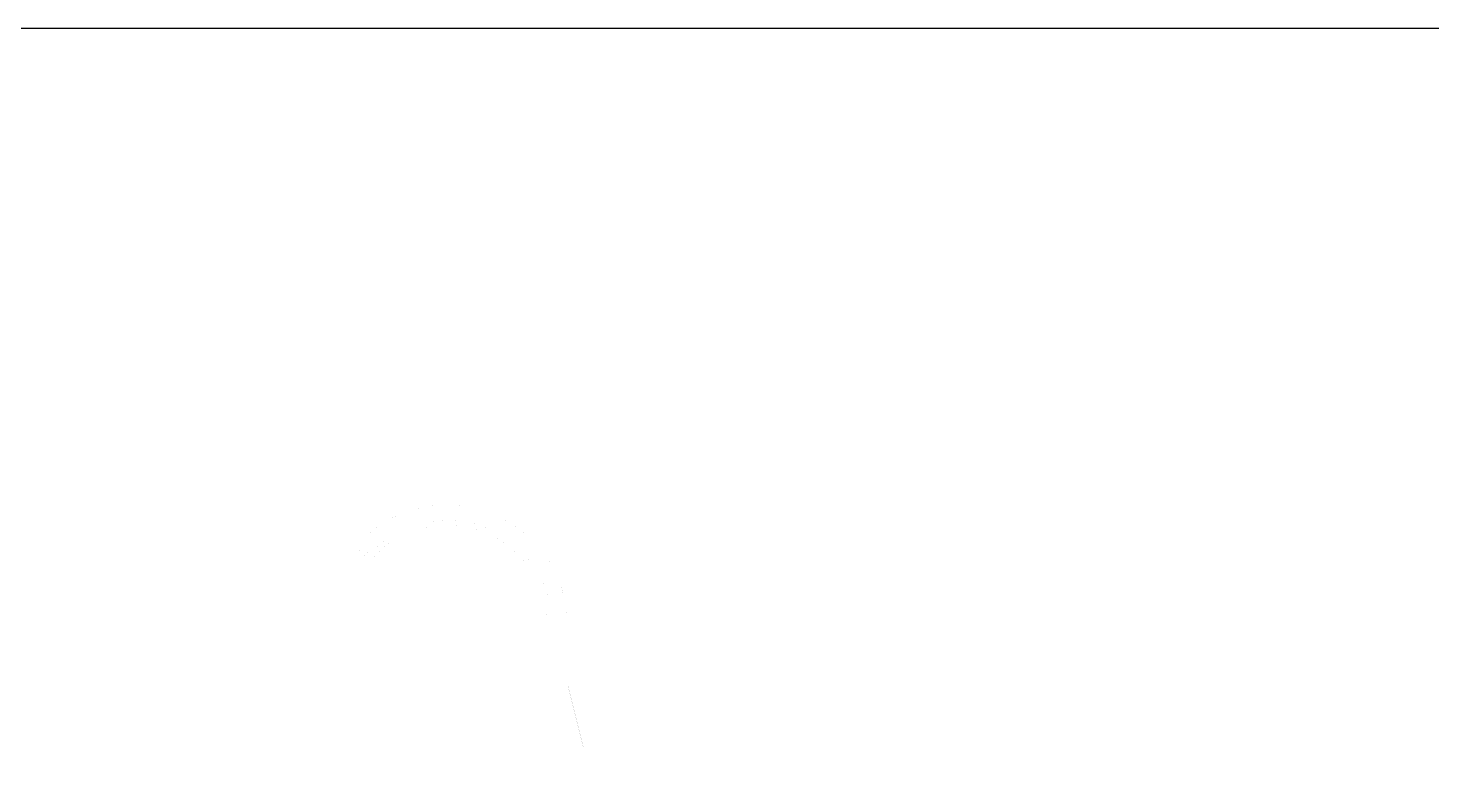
# Model space of a CAD drawing. Header units: millimetres. Extents: x -2171 to 1563, y -1758 to -1505.
# Drawn here: x 1363.55 to 1373.97, y -1596.82 to -1591.41 of the extents above; entities that cross this region are included whole.
import ezdxf

# ---------------------------------------------------------------- set-up
doc = ezdxf.new("R2010")
doc.units = ezdxf.units.MM
doc.layers.add('-S_TEXT', color=3, linetype='Continuous')
doc.layers.add('Tablet', color=150, linetype='Continuous', true_color=0x0180ff)

msp = doc.modelspace()

# ---------------------------------------------------------------- linework, layer by layer
at = {"layer": '-S_TEXT', "color": 3, "linetype": 'Continuous', "ltscale": 0.5}
msp.add_lwpolyline([(1382.1907, -1619.806), (1341.2407, -1619.806), (1341.2407, -1591.406), (1382.1907, -1591.406)], close=True, dxfattribs=at)
at = {"layer": 'Tablet', "color": 150, "const_width": 0.000075}
msp.add_lwpolyline([(1343.7822, -1618.006), (1373.7822, -1618.006), (1373.7822, -1594.006), (1343.7822, -1594.006)], close=True, dxfattribs=at)
at = {"layer": 'Tablet', "color": 7, "const_width": 0.00006}
for points in [[(1365.9933, -1595.2358), (1366.1162, -1595.1243), (1366.2574, -1595.0372), (1366.4122, -1594.9775), (1366.5754, -1594.9472), (1366.7413, -1594.9474), (1366.9044, -1594.9781), (1367.0591, -1595.0382), (1367.2001, -1595.1257), (1367.3227, -1595.2376), (1367.4226, -1595.3701), (1367.4965, -1595.5186), (1367.5419, -1595.6782), (1367.5572, -1595.8435), (1367.5572, -1596.2902)], [(1366.0966, -1595.3452), (1366.1983, -1595.2503), (1366.3158, -1595.1757), (1366.445, -1595.1241), (1366.5815, -1595.0973), (1366.7206, -1595.0962), (1366.8575, -1595.1207), (1366.9876, -1595.1702), (1367.1063, -1595.2428), (1367.2095, -1595.3361), (1367.2937, -1595.4468), (1367.356, -1595.5712), (1367.3943, -1595.705), (1367.4072, -1595.8435), (1367.4072, -1596.2902)], [(1366.0972, -1595.2898), (1366.2064, -1595.1978), (1366.3305, -1595.1269), (1366.4654, -1595.0797), (1366.6065, -1595.0576), (1366.7494, -1595.0614), (1366.8891, -1595.0909), (1367.0213, -1595.1452), (1367.1415, -1595.2225), (1367.2457, -1595.3202), (1367.3306, -1595.4352), (1367.3933, -1595.5636), (1367.4317, -1595.7012), (1367.4447, -1595.8435), (1367.4447, -1596.2902)], [(1366.0445, -1595.2972), (1366.0358, -1595.2976), (1366.0272, -1595.2965), (1366.0189, -1595.2938), (1366.0113, -1595.2896), (1366.0046, -1595.284), (1365.9991, -1595.2774), (1365.9948, -1595.2698), (1365.9921, -1595.2615), (1365.9909, -1595.2529), (1365.9913, -1595.2443), (1365.9933, -1595.2358)], [(1366.0892, -1595.3474), (1366.0805, -1595.3469), (1366.0721, -1595.3447), (1366.0642, -1595.3411), (1366.0571, -1595.3361), (1366.051, -1595.3299), (1366.0461, -1595.3227), (1366.0427, -1595.3147), (1366.0407, -1595.3062), (1366.0403, -1595.2975)], [(1366.0445, -1595.2972), (1366.0535, -1595.2967), (1366.0624, -1595.2979), (1366.071, -1595.3006), (1366.079, -1595.3049), (1366.086, -1595.3105), (1366.0919, -1595.3174), (1366.0965, -1595.3252), (1366.0995, -1595.3337)], [(1367.2572, -1598.0527), (1367.2572, -1597.0402), (1367.3322, -1597.0402), (1367.3322, -1596.8902), (1367.2947, -1596.8902), (1367.2947, -1596.7402), (1367.4072, -1596.2902), (1367.4822, -1596.2902), (1367.5572, -1596.2902), (1367.6697, -1596.7402), (1367.6697, -1596.8902), (1367.6322, -1596.8902), (1367.6322, -1597.0402), (1367.7072, -1597.0402), (1367.7072, -1598.0527)], [(1367.3322, -1596.7402), (1367.4447, -1596.2902)], [(1367.3322, -1596.8902), (1367.3322, -1596.7402)]]:
    msp.add_lwpolyline(points, dxfattribs=at)

doc.saveas('drawing.dxf')
